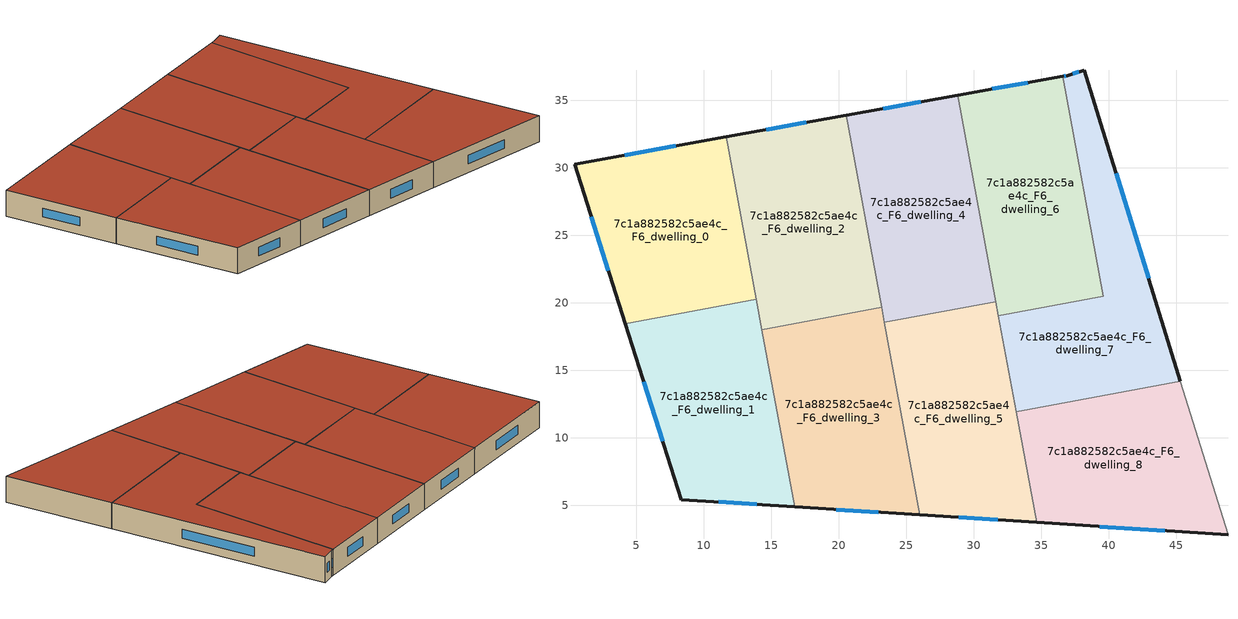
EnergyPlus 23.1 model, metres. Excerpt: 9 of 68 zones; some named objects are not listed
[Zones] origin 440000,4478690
7c1a882582c5ae4c_F6_dwelling_0
 floor to 7c1a882582c5ae4c_F5_dwelling_0 (EU_floor_Construction): 11.67,32.3 13.9,20.25 4.18,18.46 0.42,30.29 z18
 wall outside (EU_wall_Construction): 11.67,32.3 0.42,30.29 4.18,18.46 z18:21
 wall to 7c1a882582c5ae4c_F6_dwelling_1 (EU_wall_Construction): 4.18,18.46 13.9,20.25 z18:21
 wall to 7c1a882582c5ae4c_F6_dwelling_2 (EU_wall_Construction): 13.9,20.25 11.67,32.3 z18:21
 window (EU_Window_Construction): 1.67,26.36 2.94,22.38 / 7.94,31.64 4.15,30.95 z18.99:20.01
 roof outside (EU_roof_Construction): 13.9,20.25 11.67,32.3 0.42,30.29 4.18,18.46 z21
7c1a882582c5ae4c_F6_dwelling_1
 floor to 7c1a882582c5ae4c_F5_dwelling_1 (EU_floor_Construction): 13.9,20.25 16.73,4.88 8.32,5.42 4.18,18.46 z18
 wall outside (EU_wall_Construction): 4.18,18.46 8.32,5.42 16.73,4.88 z18:21
 wall to 7c1a882582c5ae4c_F6_dwelling_3 (EU_wall_Construction): 16.73,4.88 14.31,18.03 z18:21
 wall to 7c1a882582c5ae4c_F6_dwelling_2 (EU_wall_Construction): 14.3,18.03 13.89,20.25 z18:21
 window (EU_Window_Construction): 5.55,14.14 6.95,9.74 / 11.11,5.24 13.94,5.06 z18.99:20.01
 roof outside (EU_roof_Construction): 16.73,4.88 13.9,20.25 4.18,18.46 8.32,5.42 z21
7c1a882582c5ae4c_F6_dwelling_2
 floor to 7c1a882582c5ae4c_F5_dwelling_2 (EU_floor_Construction): 20.55,33.9 23.18,19.66 14.3,18.03 11.67,32.3 z18
 wall outside (EU_wall_Construction): 20.55,33.9 11.67,32.3 z18:21
 wall to 7c1a882582c5ae4c_F6_dwelling_3 (EU_wall_Construction): 14.3,18.03 23.18,19.66 z18:21
 wall to 7c1a882582c5ae4c_F6_dwelling_4 (EU_wall_Construction): 23.18,19.66 20.55,33.9 z18:21
 window (EU_Window_Construction): 17.61,33.37 14.62,32.83 z18.99:20.01
 roof outside (EU_roof_Construction): 23.18,19.66 20.55,33.9 11.67,32.3 14.3,18.03 z21
7c1a882582c5ae4c_F6_dwelling_3
 floor to 7c1a882582c5ae4c_F5_dwelling_3 (EU_floor_Construction): 23.18,19.66 26.02,4.29 16.73,4.88 14.3,18.03 z18
 wall outside (EU_wall_Construction): 16.73,4.88 26.02,4.29 z18:21
 wall to 7c1a882582c5ae4c_F6_dwelling_5 (EU_wall_Construction): 26.02,4.29 23.38,18.56 z18:21
 wall to 7c1a882582c5ae4c_F6_dwelling_4 (EU_wall_Construction): 23.38,18.56 23.18,19.66 z18:21
 window (EU_Window_Construction): 19.81,4.69 22.94,4.48 z18.99:20.01
 roof outside (EU_roof_Construction): 26.02,4.29 23.18,19.66 14.3,18.03 16.73,4.88 z21
7c1a882582c5ae4c_F6_dwelling_4
 floor to 7c1a882582c5ae4c_F5_dwelling_4 (EU_floor_Construction): 28.82,35.38 31.64,20.09 23.38,18.56 20.55,33.9 z18
 wall outside (EU_wall_Construction): 28.82,35.38 20.55,33.9 z18:21
 wall to 7c1a882582c5ae4c_F6_dwelling_5 (EU_wall_Construction): 23.38,18.56 31.64,20.09 z18:21
 wall to 7c1a882582c5ae4c_F6_dwelling_6 (EU_wall_Construction): 31.64,20.09 28.82,35.38 z18:21
 window (EU_Window_Construction): 26.08,34.89 23.29,34.39 z18.99:20.01
 roof outside (EU_roof_Construction): 31.64,20.09 28.82,35.38 20.55,33.9 23.38,18.56 z21
7c1a882582c5ae4c_F6_dwelling_5
 floor to 7c1a882582c5ae4c_F5_dwelling_5 (EU_floor_Construction): 31.64,20.09 34.66,3.73 26.02,4.29 23.38,18.56 z18
 wall outside (EU_wall_Construction): 26.02,4.29 34.66,3.73 z18:21
 wall to 7c1a882582c5ae4c_F6_dwelling_8 (EU_wall_Construction): 34.66,3.73 33.15,11.94 z18:21
 wall to 7c1a882582c5ae4c_F6_dwelling_7 (EU_wall_Construction): 33.15,11.94 31.83,19.06 z18:21
 wall to 7c1a882582c5ae4c_F6_dwelling_6 (EU_wall_Construction): 31.83,19.06 31.64,20.09 z18:21
 window (EU_Window_Construction): 28.88,4.1 31.8,3.92 z18.99:20.01
 roof outside (EU_roof_Construction): 34.66,3.73 31.64,20.09 23.38,18.56 26.02,4.29 z21
7c1a882582c5ae4c_F6_dwelling_6
 floor to 7c1a882582c5ae4c_F5_dwelling_6 (EU_floor_Construction): 36.59,36.78 39.59,20.49 31.83,19.06 28.82,35.38 z18
 wall outside (EU_wall_Construction): 36.59,36.78 28.82,35.38 z18:21
 wall to 7c1a882582c5ae4c_F6_dwelling_7 (EU_wall_Construction): 31.83,19.06 39.59,20.49 36.59,36.78 z18:21
 window (EU_Window_Construction): 34.01,36.32 31.4,35.85 z18.99:20.01
 roof outside (EU_roof_Construction): 39.59,20.49 36.59,36.78 28.82,35.38 31.83,19.06 z21
7c1a882582c5ae4c_F6_dwelling_7
 floor to 7c1a882582c5ae4c_F5_dwelling_7 (EU_floor_Construction): 38.2,37.25 45.33,14.19 33.15,11.94 31.83,19.06 39.59,20.49 36.59,36.78 36.93,36.84 z18
 wall outside (EU_wall_Construction): 45.33,14.19 38.2,37.25 36.93,36.84 36.59,36.78 z18:21
 wall to 7c1a882582c5ae4c_F6_dwelling_8 (EU_wall_Construction): 33.15,11.94 45.33,14.19 z18:21
 window (EU_Window_Construction): 36.82,36.82 36.7,36.8 / 37.78,37.12 37.35,36.98 / 42.96,21.83 40.56,29.61 z18.99:20.01
 roof outside (EU_roof_Construction): 45.33,14.19 38.2,37.25 36.93,36.84 36.59,36.78 39.59,20.49 31.83,19.06 33.15,11.94 z21
7c1a882582c5ae4c_F6_dwelling_8
 floor to 7c1a882582c5ae4c_F5_dwelling_8 (EU_floor_Construction): 45.33,14.19 48.85,2.8 34.66,3.73 33.15,11.94 z18
 wall outside (EU_wall_Construction): 34.66,3.73 48.85,2.8 z18:21
 wall adiabatic (EU_wall_Construction): 48.85,2.8 45.33,14.19 z18:21
 window (EU_Window_Construction): 39.36,3.42 44.15,3.11 z18.99:20.01
 roof outside (EU_roof_Construction): 48.85,2.8 45.33,14.19 33.15,11.94 34.66,3.73 z21
[Building]
EU S2 Campaign: North Axis=0; Terrain=City; Solar Distribution=FullExterior
[Site:Location]
Madrid: Latitude=40.5; Longitude=-3.5; Time Zone=1; Elevation=609
[SizingPeriod:WeatherFileDays]
AnnualSizingPeriod: Begin Month=1; Begin Day of Month=1; End Month=12; End Day of Month=31; Day of Week for Start Day=Monday; Use Weather File Daylight Saving Period=No; Use Weather File Rain and Snow Indicators=No
[MATERIAL]
EU_InternalMass_Material: Roughness=MediumRough; Thickness=0.1; Conductivity=1; Density=1800; Specific Heat=900; Thermal Absorptance=0.9; Solar Absorptance=0.7; Visible Absorptance=0.7
[MATERIAL:NOMASS] Roughness=MediumRough; Thermal Absorptance=0.9; Solar Absorptance=0.7; Visible Absorptance=0.7
Name | Thermal Resistance
EU_wall_NoMass | 0.609216
EU_roof_NoMass | 0.513268
EU_floor_NoMass | 0.568163
[WINDOWMATERIAL:SIMPLEGLAZINGSYSTEM]
EU_Window_SimpleGlazing: UFactor=5.50606; Solar Heat Gain Coefficient=0.85; Visible Transmittance=0.85
[CONSTRUCTION]
EU_wall_Construction: EU_wall_NoMass
EU_roof_Construction: EU_roof_NoMass
EU_floor_Construction: EU_floor_NoMass
EU_InternalMass_Construction: EU_InternalMass_Material
EU_Window_Construction: EU_Window_SimpleGlazing
[ZONE] Type=1; Multiplier=1; Ceiling Height=autocalculate; Floor Area=autocalculate; Part of Total Floor Area=Yes
Name | Volume
7c1a882582c5ae4c_F6_dwelling_0 | 392.575
7c1a882582c5ae4c_F6_dwelling_1 | 392.546
7c1a882582c5ae4c_F6_dwelling_2 | 392.525
7c1a882582c5ae4c_F6_dwelling_3 | 392.531
7c1a882582c5ae4c_F6_dwelling_4 | 392.548
7c1a882582c5ae4c_F6_dwelling_5 | 392.549
7c1a882582c5ae4c_F6_dwelling_6 | 392.572
7c1a882582c5ae4c_F6_dwelling_7 | 392.547
7c1a882582c5ae4c_F6_dwelling_8 | 392.528
[INTERNALMASS] Construction=EU_InternalMass_Construction
Name | Zone or ZoneList | Surface Area
7c1a882582c5ae4c_F6_dwelling_0_EU_InternalMass | 7c1a882582c5ae4c_F6_dwelling_0 | 130.855
7c1a882582c5ae4c_F6_dwelling_1_EU_InternalMass | 7c1a882582c5ae4c_F6_dwelling_1 | 130.85
7c1a882582c5ae4c_F6_dwelling_2_EU_InternalMass | 7c1a882582c5ae4c_F6_dwelling_2 | 130.843
7c1a882582c5ae4c_F6_dwelling_3_EU_InternalMass | 7c1a882582c5ae4c_F6_dwelling_3 | 130.845
7c1a882582c5ae4c_F6_dwelling_4_EU_InternalMass | 7c1a882582c5ae4c_F6_dwelling_4 | 130.85
7c1a882582c5ae4c_F6_dwelling_5_EU_InternalMass | 7c1a882582c5ae4c_F6_dwelling_5 | 130.845
7c1a882582c5ae4c_F6_dwelling_6_EU_InternalMass | 7c1a882582c5ae4c_F6_dwelling_6 | 130.858
7c1a882582c5ae4c_F6_dwelling_7_EU_InternalMass | 7c1a882582c5ae4c_F6_dwelling_7 | 130.849
7c1a882582c5ae4c_F6_dwelling_8_EU_InternalMass | 7c1a882582c5ae4c_F6_dwelling_8 | 130.846
[OTHEREQUIPMENT] Fuel Type=Electricity; Design Level Calculation Method=Watts/Area; Power per Zone Floor Area=1; Fraction Latent=0; Fraction Radiant=0; Fraction Lost=0; Carbon Dioxide Generation Rate=0; EndUse Subcategory=EU_Step8_InternalGains
Name | Zone or ZoneList or Space or SpaceList | Schedule
EU_Step8_InternalGain_7c1a882582c5ae4c_F6_dwelling_0_f000 | 7c1a882582c5ae4c_F6_dwelling_0 | EU_Step8_GainSchedule_7c1a882582c5ae4c_F6_dwelling_0_f000
EU_Step8_InternalGain_7c1a882582c5ae4c_F6_dwelling_1_f000 | 7c1a882582c5ae4c_F6_dwelling_1 | EU_Step8_GainSchedule_7c1a882582c5ae4c_F6_dwelling_1_f000
EU_Step8_InternalGain_7c1a882582c5ae4c_F6_dwelling_2_f000 | 7c1a882582c5ae4c_F6_dwelling_2 | EU_Step8_GainSchedule_7c1a882582c5ae4c_F6_dwelling_2_f000
EU_Step8_InternalGain_7c1a882582c5ae4c_F6_dwelling_3_f000 | 7c1a882582c5ae4c_F6_dwelling_3 | EU_Step8_GainSchedule_7c1a882582c5ae4c_F6_dwelling_3_f000
EU_Step8_InternalGain_7c1a882582c5ae4c_F6_dwelling_4_f000 | 7c1a882582c5ae4c_F6_dwelling_4 | EU_Step8_GainSchedule_7c1a882582c5ae4c_F6_dwelling_4_f000
EU_Step8_InternalGain_7c1a882582c5ae4c_F6_dwelling_5_f000 | 7c1a882582c5ae4c_F6_dwelling_5 | EU_Step8_GainSchedule_7c1a882582c5ae4c_F6_dwelling_5_f000
EU_Step8_InternalGain_7c1a882582c5ae4c_F6_dwelling_6_f000 | 7c1a882582c5ae4c_F6_dwelling_6 | EU_Step8_GainSchedule_7c1a882582c5ae4c_F6_dwelling_6_f000
EU_Step8_InternalGain_7c1a882582c5ae4c_F6_dwelling_7_f000 | 7c1a882582c5ae4c_F6_dwelling_7 | EU_Step8_GainSchedule_7c1a882582c5ae4c_F6_dwelling_7_f000
EU_Step8_InternalGain_7c1a882582c5ae4c_F6_dwelling_8_f000 | 7c1a882582c5ae4c_F6_dwelling_8 | EU_Step8_GainSchedule_7c1a882582c5ae4c_F6_dwelling_8_f000
[ZONEVENTILATION:DESIGNFLOWRATE] Schedule=EU_AlwaysOn; Design Flow Rate Calculation Method=AirChanges/Hour; Air Changes per Hour=0.752966; Ventilation Type=Natural; Fan Pressure Rise=0; Fan Total Efficiency=1; Constant Term Coefficient=1; Temperature Term Coefficient=0; Velocity Term Coefficient=0; Velocity Squared Term Coefficient=0; Minimum Indoor Temperature=-100; Maximum Indoor Temperature=100; Delta Temperature=-100; Minimum Outdoor Temperature=-100; Maximum Outdoor Temperature=100; Maximum Wind Speed=40
Name | Zone or ZoneList or Space or SpaceList
EU_ConstantAir_7c1a882582c5ae4c_F6_dwelling_0 | 7c1a882582c5ae4c_F6_dwelling_0
EU_ConstantAir_7c1a882582c5ae4c_F6_dwelling_1 | 7c1a882582c5ae4c_F6_dwelling_1
EU_ConstantAir_7c1a882582c5ae4c_F6_dwelling_2 | 7c1a882582c5ae4c_F6_dwelling_2
EU_ConstantAir_7c1a882582c5ae4c_F6_dwelling_3 | 7c1a882582c5ae4c_F6_dwelling_3
EU_ConstantAir_7c1a882582c5ae4c_F6_dwelling_4 | 7c1a882582c5ae4c_F6_dwelling_4
EU_ConstantAir_7c1a882582c5ae4c_F6_dwelling_5 | 7c1a882582c5ae4c_F6_dwelling_5
EU_ConstantAir_7c1a882582c5ae4c_F6_dwelling_6 | 7c1a882582c5ae4c_F6_dwelling_6
EU_ConstantAir_7c1a882582c5ae4c_F6_dwelling_7 | 7c1a882582c5ae4c_F6_dwelling_7
EU_ConstantAir_7c1a882582c5ae4c_F6_dwelling_8 | 7c1a882582c5ae4c_F6_dwelling_8
[HVACTEMPLATE:THERMOSTAT] Constant Heating Setpoint=20; Constant Cooling Setpoint=50
EU_HeatOnly_7c1a882582c5ae4c_F6_dwelling_5; EU_HeatOnly_7c1a882582c5ae4c_F6_dwelling_6; EU_HeatOnly_7c1a882582c5ae4c_F6_dwelling_7; EU_HeatOnly_7c1a882582c5ae4c_F6_dwelling_8
[HVACTEMPLATE:ZONE:IDEALLOADSAIRSYSTEM] System Availability Schedule=EU_AlwaysOn; Maximum Heating Supply Air Temperature=50; Minimum Cooling Supply Air Temperature=13; Maximum Heating Supply Air Humidity Ratio=0.0156; Minimum Cooling Supply Air Humidity Ratio=0.0077; Heating Limit=NoLimit; Cooling Limit=NoLimit; Heating Availability Schedule=EU_AlwaysOn; Cooling Availability Schedule=EU_CoolingOff; Dehumidification Control Type=ConstantSensibleHeatRatio; Cooling Sensible Heat Ratio=0.7; Dehumidification Setpoint=60; Humidification Control Type=None; Humidification Setpoint=30; Outdoor Air Method=None; Outdoor Air Flow Rate per Person=0.00944; Outdoor Air Flow Rate per Zone Floor Area=0; Outdoor Air Flow Rate per Zone=0; Demand Controlled Ventilation Type=None; Outdoor Air Economizer Type=NoEconomizer; Heat Recovery Type=None; Sensible Heat Recovery Effectiveness=0.7; Latent Heat Recovery Effectiveness=0.65
Name | Template Thermostat
7c1a882582c5ae4c_F6_dwelling_0 | EU_HeatOnly_7c1a882582c5ae4c_F6_dwelling_0
7c1a882582c5ae4c_F6_dwelling_1 | EU_HeatOnly_7c1a882582c5ae4c_F6_dwelling_1
7c1a882582c5ae4c_F6_dwelling_2 | EU_HeatOnly_7c1a882582c5ae4c_F6_dwelling_2
7c1a882582c5ae4c_F6_dwelling_3 | EU_HeatOnly_7c1a882582c5ae4c_F6_dwelling_3
7c1a882582c5ae4c_F6_dwelling_4 | EU_HeatOnly_7c1a882582c5ae4c_F6_dwelling_4
7c1a882582c5ae4c_F6_dwelling_5 | EU_HeatOnly_7c1a882582c5ae4c_F6_dwelling_5
7c1a882582c5ae4c_F6_dwelling_6 | EU_HeatOnly_7c1a882582c5ae4c_F6_dwelling_6
7c1a882582c5ae4c_F6_dwelling_7 | EU_HeatOnly_7c1a882582c5ae4c_F6_dwelling_7
7c1a882582c5ae4c_F6_dwelling_8 | EU_HeatOnly_7c1a882582c5ae4c_F6_dwelling_8
[SIZING:ZONE] Zone Cooling Design Supply Air Temperature Input Method=SupplyAirTemperature; Zone Cooling Design Supply Air Temperature=13; Zone Heating Design Supply Air Temperature Input Method=SupplyAirTemperature; Zone Heating Design Supply Air Temperature=50; Zone Cooling Design Supply Air Humidity Ratio=0.008; Zone Heating Design Supply Air Humidity Ratio=0.008; Cooling Design Air Flow Method=DesignDay; Cooling Design Air Flow Rate=0; Cooling Minimum Air Flow per Zone Floor Area=0.000762; Cooling Minimum Air Flow=0; Cooling Minimum Air Flow Fraction=0.2; Heating Design Air Flow Method=DesignDay; Heating Design Air Flow Rate=0; Heating Maximum Air Flow per Zone Floor Area=0.002032; Heating Maximum Air Flow=0.141576; Heating Maximum Air Flow Fraction=0.3; Account for Dedicated Outdoor Air System=No; Dedicated Outdoor Air System Control Strategy=NeutralSupplyAir; Dedicated Outdoor Air Low Setpoint Temperature for Design=autosize; Dedicated Outdoor Air High Setpoint Temperature for Design=autosize; Zone Load Sizing Method=Sensible Load Only No Latent Load; Zone Latent Cooling Design Supply Air Humidity Ratio Input Method=HumidityRatioDifference; Zone Cooling Design Supply Air Humidity Ratio Difference=0.005; Zone Latent Heating Design Supply Air Humidity Ratio Input Method=HumidityRatioDifference; Zone Humidification Design Supply Air Humidity Ratio Difference=0.005
7c1a882582c5ae4c_F6_dwelling_0; 7c1a882582c5ae4c_F6_dwelling_1; 7c1a882582c5ae4c_F6_dwelling_2; 7c1a882582c5ae4c_F6_dwelling_3; 7c1a882582c5ae4c_F6_dwelling_4; 7c1a882582c5ae4c_F6_dwelling_5; 7c1a882582c5ae4c_F6_dwelling_6; 7c1a882582c5ae4c_F6_dwelling_7; 7c1a882582c5ae4c_F6_dwelling_8
[SCHEDULE:CONSTANT]
Name | Hourly Value
EU_AlwaysOn | 1
EU_CoolingOff | 0
[SCHEDULE:FILE] Column Number=1; Rows to Skip at Top=0; Number of Hours of Data=8760; Column Separator=Comma; Interpolate to Timestep=No; Minutes per Item=60; Adjust Schedule for Daylight Savings=Yes
Name | File
EU_Step8_GainSchedule_7c1a882582c5ae4c_F6_dwelling_0_f000 | ../../schedules/7c1a882582c5ae4c/7c1a882582c5ae4c_F6_dwelling_0_f000_gain.csv
EU_Step8_GainSchedule_7c1a882582c5ae4c_F6_dwelling_1_f000 | ../../schedules/7c1a882582c5ae4c/7c1a882582c5ae4c_F6_dwelling_1_f000_gain.csv
EU_Step8_GainSchedule_7c1a882582c5ae4c_F6_dwelling_2_f000 | ../../schedules/7c1a882582c5ae4c/7c1a882582c5ae4c_F6_dwelling_2_f000_gain.csv
EU_Step8_GainSchedule_7c1a882582c5ae4c_F6_dwelling_3_f000 | ../../schedules/7c1a882582c5ae4c/7c1a882582c5ae4c_F6_dwelling_3_f000_gain.csv
EU_Step8_GainSchedule_7c1a882582c5ae4c_F6_dwelling_4_f000 | ../../schedules/7c1a882582c5ae4c/7c1a882582c5ae4c_F6_dwelling_4_f000_gain.csv
EU_Step8_GainSchedule_7c1a882582c5ae4c_F6_dwelling_5_f000 | ../../schedules/7c1a882582c5ae4c/7c1a882582c5ae4c_F6_dwelling_5_f000_gain.csv
EU_Step8_GainSchedule_7c1a882582c5ae4c_F6_dwelling_6_f000 | ../../schedules/7c1a882582c5ae4c/7c1a882582c5ae4c_F6_dwelling_6_f000_gain.csv
EU_Step8_GainSchedule_7c1a882582c5ae4c_F6_dwelling_7_f000 | ../../schedules/7c1a882582c5ae4c/7c1a882582c5ae4c_F6_dwelling_7_f000_gain.csv
EU_Step8_GainSchedule_7c1a882582c5ae4c_F6_dwelling_8_f000 | ../../schedules/7c1a882582c5ae4c/7c1a882582c5ae4c_F6_dwelling_8_f000_gain.csv
